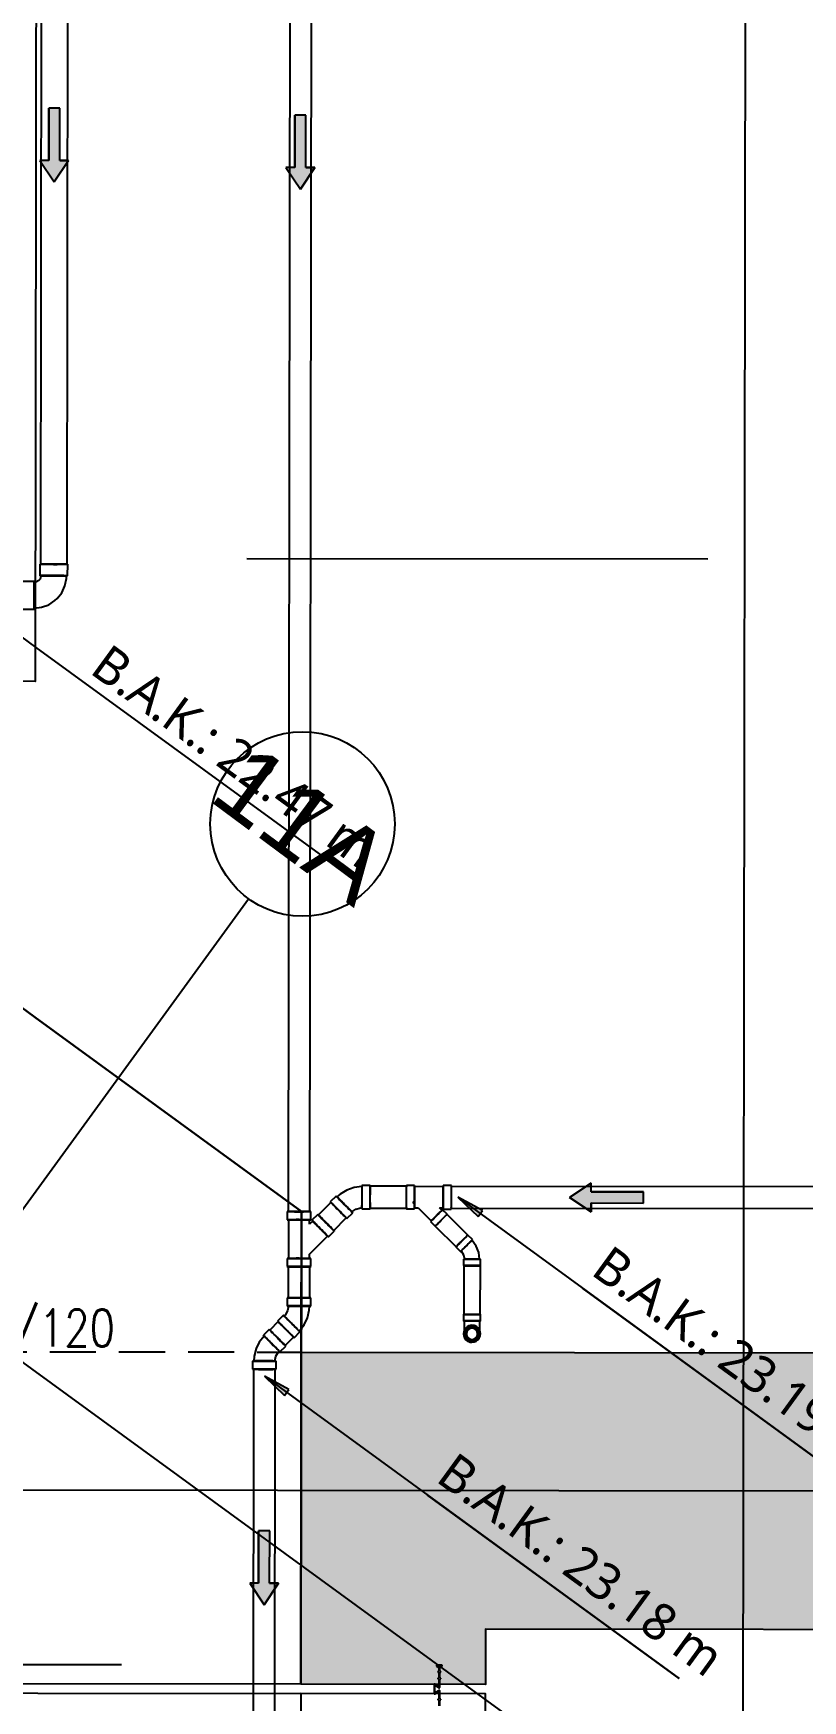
# Model space of a CAD drawing. Header units: millimetres. Extents: x 400382 to 401500, y 4543975 to 4544133.
# Drawn here: x 400858.63 to 400862.8, y 4544065.08 to 4544074.11 of the extents above; entities that cross this region are included whole.
import ezdxf
from ezdxf.enums import TextEntityAlignment as Align

# ---------------------------------------------------------------- set-up
doc = ezdxf.new("R2010")
doc.units = ezdxf.units.MM
for name, pattern in [('ACAD_ISO05W100', [33, 24, -3, 0, -3, 0, -3]), ('AKS', [3, 2.5, -0.25, 0, -0.25]), ('DASHDOT2', [0.5, 0.25, -0.125, 0, -0.125]), ('HIDDEN', [0.375, 0.25, -0.125]), ('UUC-ST-KAL-I05-101-U-000$0$ACAD_ISO05W100', [33, 24, -3, 0, -3, 0, -3])]:
    doc.linetypes.add(name, pattern=pattern)
for name, color, linetype in [('aks prota', 2, 'AKS'), ('caks prota', 4, 'Continuous'), ('iderzi_PROTA', 3, 'Continuous'), ('kiriş prota', 6, 'Continuous'), ('kolon tarama prota', 252, 'Continuous'), ('lkolon prota', 4, 'Continuous'), ('merdiven prota', 2, 'Continuous'), ('perde prota', 1, 'Continuous'), ('PRT-AL-TUNEL_EKSENI', 14, 'DASHDOT2'), ('taks prota', 7, 'Continuous'), ('TARAMA', 8, 'Continuous'), ('UUC-ST-KAL-I05-101-U-000$0$st_s_su tutucu', 2, 'Continuous')]:
    doc.layers.add(name, color=color, linetype=linetype)
doc.styles.add('Segoe UI Light_1', font='', dxfattribs={"height": 200})
doc.styles.add('TAKS', font='Arial Unicode.ttf')
doc.styles.add('tkolon', font='romanstw.shx')
doc.styles.get('Segoe UI Light_1').set_extended_font_data('Segoe UI Light')

# ---------------------------------------------------------------- blocks, each defined once
blk = doc.blocks.new('Flow Direction - Flow Direction _25mm_-1035271-_17_70 m  ARA KAT')
at = {"layer": 'TARAMA'}
blk.add_hatch(color=256, dxfattribs=at).paths.add_polyline_path([(0, 0), (-117, -78), (-117, -30), (-400, -30), (-400, 30), (-117, 30), (-117, 78)], flags=0)
for p, q in [((-117, 30), (-400, 30)), ((-400, 30), (-400, -30)), ((-117, 30), (-400, 30)), ((-400, 30), (-400, -30)), ((0, 0), (-117, 78)), ((-117, 78), (-117, 30)), ((-117, 78), (0, 0)), ((-117, 30), (-117, 78)), ((-117, -78), (0, 0)), ((-117, -78), (0, 0)), ((-400, -30), (-117, -30)), ((-117, -30), (-400, -30)), ((-117, -30), (-117, -78)), ((-117, -30), (-117, -78))]:
    blk.add_line(p, q, dxfattribs=at)
blk = doc.blocks.new('17.60 mekanik')
at = {"layer": 'kolon tarama prota'}
for points in [[(145146.02, 61170.26), (145156.99, 61159.85), (145159.31, 61163.04)], [(145041.21, 61073.17), (145052.19, 61062.76), (145054.51, 61065.95)]]:
    blk.add_hatch(color=256, dxfattribs=at).paths.add_polyline_path(points, flags=0)
for p, q in [((144919.3, 62428.03), (144919.3, 61513.01)), ((144933.7, 61513.01), (144933.7, 62428.03)), ((145054.02, 61826.17), (145054.02, 61162.41)), ((145065.82, 61162.41), (145065.82, 61826.17)), ((144918.95, 61513.01), (144918.95, 61506.76)), ((144934.05, 61506.76), (144934.05, 61513.01)), ((144878.06, 61496.15), (144916.89, 61467.94)), ((144915.89, 61503.7), (144909.64, 61503.7)), ((144909.64, 61488.6), (144915.89, 61488.6)), ((144916.89, 61467.94), (145082.43, 61347.67)), ((145079.97, 61170.84), (145076.83, 61167.7)), ((145098.41, 61176.64), (145093.97, 61176.64)), ((145118.06, 61176.16), (145098.41, 61176.16)), ((145122.5, 61176.64), (145118.06, 61176.64)), ((145137.99, 61175.98), (145122.5, 61175.98)), ((145142.44, 61176.64), (145137.99, 61176.64)), ((145827.38, 61176.16), (145142.44, 61176.16)), ((145146.02, 61170.26), (145156.99, 61159.85)), ((145159.31, 61163.04), (145146.02, 61170.26)), ((145146.02, 61170.26), (145352.37, 61020.33)), ((145053.55, 61162.41), (145053.55, 61157.96)), ((145066.3, 61157.96), (145066.3, 61162.41)), ((145070.01, 61160.87), (145066.87, 61157.73)), ((145077.17, 61167.36), (145070.35, 61160.54)), ((145085.85, 61158.68), (145088.99, 61161.82)), ((145093.97, 61163.88), (145098.41, 61163.88)), ((145098.41, 61164.36), (145118.06, 61164.36)), ((145118.06, 61163.88), (145122.5, 61163.88)), ((145121.59, 61167.36), (145122.5, 61166.45)), ((145122.53, 61168.29), (145122.47, 61168.26)), ((145122.5, 61164.55), (145124.41, 61164.55)), ((145124.41, 61164.55), (145131.56, 61157.4)), ((145135.99, 61164.55), (145137.99, 61164.55)), ((145137.35, 61163.19), (145135.99, 61164.55)), ((145140.17, 61161.06), (145137.69, 61163.53)), ((145137.99, 61163.88), (145142.44, 61163.88)), ((145151.38, 61149.74), (145140.11, 61161)), ((145142.44, 61164.36), (145827.38, 61164.36)), ((145156.99, 61159.85), (145159.31, 61163.04)), ((145054.21, 61157.96), (145054.21, 61137.01)), ((145065.64, 61155.57), (145065.64, 61157.96)), ((145067.33, 61157.26), (145065.64, 61155.57)), ((145075.88, 61148.71), (145079.03, 61151.86)), ((145078.69, 61152.19), (145085.51, 61159.02)), ((145131.22, 61157.06), (145133.69, 61154.58)), ((145133.75, 61154.64), (145145.01, 61143.37)), ((145065.64, 61139.41), (145075.42, 61149.18)), ((145144.96, 61143.32), (145147.43, 61140.84)), ((145153.91, 61147.32), (145151.43, 61149.79)), ((145053.55, 61137.01), (145053.55, 61132.57)), ((145065.64, 61137.01), (145065.64, 61139.41)), ((145066.3, 61132.57), (145066.3, 61137.01)), ((145149.14, 61136.72), (145149.14, 61133.22)), ((145158.3, 61133.22), (145158.3, 61136.72)), ((145054.02, 61132.57), (145054.02, 61115.66)), ((145065.82, 61115.66), (145065.82, 61132.57)), ((145149.22, 61133.22), (145149.22, 61106.79)), ((145158.22, 61106.79), (145158.22, 61133.22)), ((145053.55, 61115.66), (145053.55, 61111.22)), ((145066.3, 61111.22), (145066.3, 61115.66)), ((145352.37, 61020.33), (145213.58, 61121.17)), ((145149.14, 61106.79), (145149.14, 61103.29)), ((145158.3, 61103.29), (145158.3, 61106.79)), ((145043.78, 61098.53), (145040.63, 61095.38)), ((145048.68, 61102.76), (145044.11, 61098.19)), ((145051.49, 61106.24), (145048.34, 61103.1)), ((145049.65, 61086.37), (145052.79, 61089.51)), ((145052.46, 61089.85), (145057.02, 61094.42)), ((145057.36, 61094.08), (145060.5, 61097.22)), ((145034.84, 61081.39), (145034.84, 61076.95)), ((145047.59, 61076.95), (145047.59, 61081.39)), ((145035.31, 61076.95), (145035.31, 60861.5)), ((145041.21, 61073.17), (145052.19, 61062.76)), ((145054.51, 61065.95), (145041.21, 61073.17)), ((145041.21, 61073.17), (145266.2, 60909.71)), ((145047.11, 60861.5), (145047.11, 61076.95)), ((145052.19, 61062.76), (145054.51, 61065.95)), ((145266.2, 60909.71), (145129.66, 61008.91))]:
    blk.add_line(p, q, dxfattribs=at)
at = {"layer": 'kolon tarama prota', "flags": 128}
for points in [[(144918.48, 61504.18), (144916.89, 61503.25), (144915.89, 61503.11)], [(144919.54, 61506.76), (144919.08, 61504.98), (144918.48, 61504.18)], [(144928.33, 61494.37), (144930.86, 61497.57), (144932.58, 61501.28), (144933.39, 61505.27), (144933.46, 61506.76)], [(144915.89, 61489.2), (144919.94, 61489.67), (144923.78, 61491.07), (144927.19, 61493.31), (144928.33, 61494.37)], [(145093.97, 61175.98), (145089.74, 61175.5), (145085.71, 61174.1), (145082.1, 61171.85), (145080.44, 61170.37)], [(145088.52, 61162.29), (145090.73, 61163.83), (145093.34, 61164.52), (145093.97, 61164.55)], [(145157.81, 61136.72), (145157.34, 61140.4), (145155.95, 61143.83), (145153.74, 61146.81), (145153.57, 61146.98)], [(145147.77, 61141.18), (145149.13, 61139.16), (145149.62, 61136.78), (145149.62, 61136.72)], [(145054.21, 61111.22), (145053.74, 61108.56), (145052.38, 61106.24), (145051.95, 61105.77)], [(145060.04, 61097.69), (145062.69, 61101.02), (145064.55, 61104.85), (145065.51, 61109), (145065.64, 61111.22)], [(145149.62, 61096.31), (145149.62, 61096.78), (145149.62, 61098.13), (145149.62, 61100.18), (145149.62, 61102.66), (145149.62, 61103.29)], [(145149.62, 61096.31), (145150.09, 61098.21), (145151.38, 61099.68), (145153.21, 61100.38), (145153.72, 61100.41)], [(145153.72, 61100.41), (145155.62, 61099.94), (145157.08, 61098.65), (145157.78, 61096.82), (145157.81, 61096.31)], [(145157.81, 61103.29), (145157.81, 61100.77), (145157.81, 61098.58), (145157.81, 61097.04), (145157.81, 61096.34), (145157.81, 61096.31)], [(145041.1, 61094.92), (145038.44, 61091.59), (145036.72, 61088.13)], [(145153.72, 61092.22), (145151.82, 61092.68), (145150.35, 61093.98), (145149.65, 61095.81), (145149.62, 61096.31)], [(145157.81, 61096.31), (145157.35, 61094.41), (145156.05, 61092.95), (145154.23, 61092.25), (145153.72, 61092.22)], [(145036.72, 61088.13), (145035.68, 61084), (145035.5, 61081.39)], [(145046.93, 61081.39), (145047.4, 61084.04), (145047.42, 61084.1)], [(145047.42, 61084.1), (145048.8, 61086.42), (145049.18, 61086.84)]]:
    blk.add_lwpolyline(points, dxfattribs=at)
at = {"layer": 'kolon tarama prota'}
for centre, radius, start, end in [((145153.72, 61096.31), 4.58, 90, 270), ((145153.72, 61096.31), 4.58, 90, 270), ((145153.72, 61096.31), 4.58, 0, 180), ((145153.72, 61096.31), 4.58, 0, 180), ((145153.72, 61096.31), 4.1, 90, 270), ((145153.72, 61096.31), 4.1, 0, 180), ((145153.72, 61096.31), 3.43, 90, 270), ((145153.72, 61096.31), 3.43, 90, 270), ((145153.72, 61096.32), 3.3, 144, 324), ((145153.72, 61096.31), 3.02, 0, 180), ((145153.72, 61096.32), 3.3, 324, 144), ((145153.72, 61096.31), 4.58, 270, 90), ((145153.72, 61096.31), 4.58, 270, 90), ((145153.72, 61096.31), 4.1, 270, 90), ((145153.72, 61096.31), 3.43, 270, 90), ((145153.72, 61096.31), 3.43, 270, 90), ((145153.72, 61096.31), 4.58, 180, 0), ((145153.72, 61096.31), 4.58, 180, 0), ((145153.72, 61096.31), 4.1, 180, 0), ((145153.72, 61096.31), 3.02, 180, 0)]:
    blk.add_arc(centre, radius, start, end, dxfattribs=at)
for centre, major_axis, ratio, start_param, end_param in [((144926.5, 61513.01), (7.55, 0), 0.009953, 6.273273, 9.414865), ((144926.5, 61513.01), (7.2, 0), 0.01, 1.570796, 3.141593), ((144926.5, 61513.01), (7.2, 0), 0.01, 0, 1.570796), ((144926.5, 61513.01), (7.55, 0), 0.009953, 3.13168, 6.273273), ((144926.5, 61506.76), (7.55, 0), 0.009953, 3.13168, 6.273273), ((144926.5, 61506.76), (7.55, 0), 0.009953, 6.273273, 9.414865), ((144926.5, 61513.01), (7.2, 0), 0.01, 3.141593, 4.712389), ((144926.5, 61506.76), (6.96, 0), 0.009953, 3.13168, 6.273273), ((144926.5, 61506.76), (6.96, 0), 0.009953, 6.273273, 9.414865), ((144926.5, 61513.01), (7.2, 0), 0.01, 4.712389, 6.283185), ((144915.89, 61496.15), (0, 7.55), 0.009913, 0.009952, 3.151545), ((144915.89, 61496.15), (0, 6.96), 0.009913, 0.009952, 3.151545), ((144915.89, 61496.15), (0, 7.55), 0.009913, 3.151545, 6.293138), ((144915.89, 61496.15), (0, 6.96), 0.009913, 3.151545, 6.293138), ((145084.48, 61166.33), (-4.51, 4.51), 0.01, 6.272061, 9.413653), ((145084.48, 61166.33), (-4.51, 4.51), 0.01, 3.130468, 6.272061), ((145084.48, 61166.33), (-4.04, 4.04), 0.01, 6.272061, 9.413653), ((145084.48, 61166.33), (-4.04, 4.04), 0.01, 3.130468, 6.272061), ((145093.97, 61170.26), (0, 6.38), 0.014936, 6.28239, 9.423982), ((145093.97, 61170.26), (0, 5.71), 0.014936, 6.28239, 9.423982), ((145093.97, 61170.26), (0, 6.38), 0.014936, 3.140797, 6.28239), ((145093.97, 61170.26), (0, 5.71), 0.014936, 3.140797, 6.28239), ((145098.41, 61170.26), (0, 6.38), 0.014936, 6.28239, 9.423982), ((145098.41, 61170.26), (0, 5.9), 0.01, 0, 1.570796), ((145098.41, 61170.26), (0, 5.9), 0.01, 1.570796, 3.141593), ((145098.41, 61170.26), (0, 6.38), 0.014936, 3.140797, 6.28239), ((145098.41, 61170.26), (0, 5.9), 0.01, 4.712389, 6.283185), ((145098.41, 61170.26), (0, 5.9), 0.01, 3.141593, 4.712389), ((145118.06, 61170.26), (0, 6.38), 0.01, 0.004142, 3.145735), ((145118.06, 61170.26), (0, 5.9), 0.01, 0, 1.570796), ((145118.06, 61170.26), (0, 5.9), 0.01, 1.570796, 3.141593), ((145118.06, 61170.26), (0, 6.38), 0.01, 3.145735, 6.287327), ((145118.06, 61170.26), (0, 5.9), 0.01, 4.712389, 6.283185), ((145118.06, 61170.26), (0, 5.9), 0.01, 3.141593, 4.712389), ((145122.5, 61170.26), (0, 6.38), 0.01, 0.004142, 3.145735), ((145122.5, 61170.26), (0, 5.71), 0.01, 0.004142, 3.145735), ((145122.5, 61170.26), (0, 6.38), 0.01, 3.145735, 6.287327), ((145122.5, 61170.26), (0, 5.72), 0.01, 3.145735, 6.287327), ((145137.99, 61170.26), (0, 6.38), 0.01, 0.004142, 3.145735), ((145137.99, 61170.26), (0, 5.72), 0.01, 0.004142, 3.145735), ((145137.99, 61170.26), (0, 6.38), 0.01, 3.145735, 6.287327), ((145137.99, 61170.26), (0, 5.71), 0.01, 3.145735, 6.287327), ((145142.44, 61170.26), (0, 6.38), 0.01, 0.004142, 3.145735), ((145142.44, 61170.26), (0, 5.9), 0.01, 0, 1.570796), ((145142.44, 61170.26), (0, 5.9), 0.01, 1.570796, 3.141593), ((145142.44, 61170.26), (0, 6.38), 0.01, 3.145735, 6.287327), ((145142.44, 61170.26), (0, 5.9), 0.01, 4.712389, 6.283185), ((145142.44, 61170.26), (0, 5.9), 0.01, 3.141593, 4.712389), ((145059.92, 61162.41), (6.38, 0), 0.01, 3.137451, 6.279043), ((145059.92, 61162.41), (6.38, 0), 0.01, 6.279043, 9.420636), ((145059.92, 61162.41), (5.9, 0), 0.01, 1.570796, 3.141593), ((145059.92, 61162.41), (5.9, 0), 0.01, 3.141593, 4.712389), ((145059.92, 61162.41), (5.9, 0), 0.01, 0, 1.570796), ((145059.92, 61162.41), (5.9, 0), 0.01, 4.712389, 6.283185), ((145074.52, 61156.37), (-4.51, 4.51), 0.01, 0.004142, 3.145735), ((145074.52, 61156.37), (-4.51, 4.51), 0.01, 3.145735, 6.287327), ((145081.34, 61163.19), (-4.51, 4.51), 0.01, 6.272061, 9.413653), ((145081.34, 61163.19), (-4.51, 4.51), 0.01, 3.130468, 6.272061), ((145081.34, 61163.19), (-4.17, 4.17), 0.01, 0, 1.570796), ((145081.34, 61163.19), (-4.17, 4.17), 0.01, 4.712389, 6.283185), ((145081.34, 61163.19), (-4.17, 4.17), 0.01, 1.570796, 3.141593), ((145081.34, 61163.19), (-4.17, 4.17), 0.01, 3.141593, 4.712389), ((145124.49, 61170.26), (2.9, 2.9), 0.004142, 2.336942, 3.151592), ((145124.49, 61170.26), (2.9, 2.9), 0.004142, 3.151592, 3.966242), ((145134.46, 61160.29), (3.24, 3.24), 0.004142, 0.01, 3.151592), ((145134.46, 61160.29), (3.24, 3.24), 0.004142, 3.151592, 6.293185), ((145134.46, 61160.29), (2.9, 2.9), 0.004142, 0.01, 3.151592), ((145134.46, 61160.29), (2.9, 2.9), 0.004142, 3.151592, 6.293185), ((145136.93, 61157.82), (3.24, 3.24), 0.004142, 0.01, 3.151592), ((145136.93, 61157.82), (3.24, 3.24), 0.004142, 3.151592, 6.293185), ((145136.93, 61157.82), (3.18, 3.18), 0.004142, 0, 1.570796), ((145136.93, 61157.82), (3.18, 3.18), 0.004142, 4.712389, 6.283185), ((145059.92, 61157.96), (6.38, 0), 0.01, 3.137451, 6.279043), ((145059.92, 61157.96), (6.38, 0), 0.01, 6.279043, 9.420636), ((145059.92, 61157.96), (5.71, 0), 0.01, 3.137451, 6.279043), ((145059.92, 61157.96), (5.71, 0), 0.01, 6.279043, 9.420636), ((145071.37, 61153.22), (-4.51, 4.51), 0.01, 0.004142, 3.145735), ((145071.37, 61153.22), (-4.51, 4.51), 0.01, 3.145735, 6.287327), ((145071.37, 61153.22), (-4.04, 4.04), 0.01, 0.004142, 3.145735), ((145071.37, 61153.22), (-4.04, 4.04), 0.01, 3.145735, 6.287327), ((145074.52, 61156.37), (-4.17, 4.17), 0.01, 0, 1.570796), ((145074.52, 61156.37), (-4.17, 4.17), 0.01, 4.712389, 6.283185), ((145074.52, 61156.37), (-4.17, 4.17), 0.01, 1.570796, 3.141593), ((145074.52, 61156.37), (-4.17, 4.17), 0.01, 3.141593, 4.712389), ((145136.93, 61157.82), (3.18, 3.18), 0.004142, 1.570796, 3.141593), ((145136.93, 61157.82), (3.18, 3.18), 0.004142, 3.141593, 4.712389), ((145148.2, 61146.55), (3.24, 3.24), 0.004142, 3.131593, 6.273186), ((145148.2, 61146.55), (3.24, 3.24), 0.004142, 6.273186, 9.414778), ((145148.2, 61146.55), (3.18, 3.18), 0.004142, 1.570796, 3.141593), ((145148.2, 61146.55), (3.18, 3.18), 0.004142, 3.141593, 4.712389), ((145150.67, 61144.08), (3.24, 3.24), 0.004142, 6.273186, 9.414778), ((145150.67, 61144.08), (3.24, 3.24), 0.004142, 3.131593, 6.273186), ((145150.67, 61144.08), (2.9, 2.9), 0.004142, 6.273186, 9.414778), ((145150.67, 61144.08), (2.9, 2.9), 0.004142, 3.131593, 6.273186), ((145148.2, 61146.55), (3.18, 3.18), 0.004142, 0, 1.570796), ((145148.2, 61146.55), (3.18, 3.18), 0.004142, 4.712389, 6.283185), ((145059.92, 61137.01), (6.38, 0), 0.01, 3.137451, 6.279043), ((145059.92, 61137.01), (6.38, 0), 0.01, 6.279043, 9.420636), ((145059.92, 61137.01), (5.72, 0), 0.01, 3.137451, 6.279043), ((145059.92, 61137.01), (5.71, 0), 0.01, 6.279043, 9.420636), ((145153.72, 61136.72), (4.58, 0), 0.01, 3.137451, 6.279043), ((145153.72, 61136.72), (4.58, 0), 0.01, 6.279043, 9.420636), ((145153.72, 61136.72), (4.1, 0), 0.01, 6.279043, 9.420636), ((145153.72, 61136.72), (4.1, 0), 0.01, 3.137451, 6.279043), ((145059.92, 61132.57), (6.38, 0), 0.01, 3.137451, 6.279043), ((145059.92, 61132.57), (6.38, 0), 0.01, 6.279043, 9.420636), ((145059.92, 61132.57), (5.9, 0), 0.01, 1.570796, 3.141593), ((145059.92, 61132.57), (5.9, 0), 0.01, 3.141593, 4.712389), ((145059.92, 61132.57), (5.9, 0), 0.01, 0, 1.570796), ((145059.92, 61132.57), (5.9, 0), 0.01, 4.712389, 6.283185), ((145153.72, 61133.22), (4.58, 0), 0.01, 3.137451, 6.279043), ((145153.72, 61133.22), (4.58, 0), 0.01, 6.279043, 9.420636), ((145153.72, 61133.22), (4.5, 0), 0.01, 1.570796, 3.141593), ((145153.72, 61133.22), (4.5, 0), 0.01, 3.141593, 4.712389), ((145153.72, 61133.22), (4.5, 0), 0.01, 0, 1.570796), ((145153.72, 61133.22), (4.5, 0), 0.01, 4.712389, 6.283185), ((145059.92, 61115.66), (6.38, 0), 0.01, 0, 3.141593), ((145059.92, 61115.66), (6.38, 0), 0.01, 3.141593, 6.283186), ((145059.92, 61115.66), (5.9, 0), 0.01, 1.570796, 3.141593), ((145059.92, 61115.66), (5.9, 0), 0.01, 3.141593, 4.712389), ((145059.92, 61115.66), (5.9, 0), 0.01, 0, 1.570796), ((145059.92, 61115.66), (5.9, 0), 0.01, 4.712389, 6.283185), ((145059.92, 61111.22), (6.38, 0), 0.01, 0, 3.141593), ((145059.92, 61111.22), (6.38, 0), 0.01, 3.141593, 6.283186), ((145059.92, 61111.22), (5.72, 0), 0.01, 0, 3.141593), ((145059.92, 61111.22), (5.71, 0), 0.01, 3.141593, 6.283186), ((145153.72, 61106.79), (-4.58, 0), 0.01, 4.712389, 7.853982), ((145153.72, 61106.79), (4.5, 0), 0.01, 1.570796, 3.141593), ((145153.72, 61106.79), (4.5, 0), 0.01, 3.141593, 4.712389), ((145153.72, 61106.79), (4.5, 0), 0.01, 0, 1.570796), ((145153.72, 61106.79), (-4.58, 0), 0.01, 1.570796, 4.712389), ((145153.72, 61106.79), (4.5, 0), 0.01, 4.712389, 6.283185), ((145048.28, 61094.02), (-4.51, 4.51), 0.009752, 0.004419, 3.146011), ((145048.28, 61094.02), (-4.51, 4.51), 0.009752, 3.146011, 6.287604), ((145048.28, 61094.02), (-4.17, 4.17), 0.009752, 0, 1.570796), ((145048.28, 61094.02), (-4.17, 4.17), 0.009752, 4.712389, 6.283185), ((145052.85, 61098.59), (-4.51, 4.51), 0.007071, 3.148664, 6.290256), ((145052.85, 61098.59), (-4.51, 4.51), 0.007071, 0.007071, 3.148664), ((145052.85, 61098.59), (-4.17, 4.17), 0.009752, 0, 1.570796), ((145052.85, 61098.59), (-4.17, 4.17), 0.009752, 4.712389, 6.283185), ((145056, 61101.73), (-4.51, 4.51), 0.007071, 3.148664, 6.290256), ((145056, 61101.73), (-4.51, 4.51), 0.007071, 0.007071, 3.148664), ((145056, 61101.73), (-4.04, 4.04), 0.007071, 3.148664, 6.290256), ((145056, 61101.73), (-4.04, 4.04), 0.007071, 0.007071, 3.148664), ((145052.85, 61098.59), (-4.17, 4.17), 0.009752, 1.570796, 3.141593), ((145052.85, 61098.59), (-4.17, 4.17), 0.009752, 3.141593, 4.712389), ((145153.72, 61103.29), (4.58, 0), 0.01, 1.570796, 4.712389), ((145153.72, 61103.29), (4.1, 0), 0.01, 1.570796, 4.712389), ((145153.72, 61103.29), (-4.1, 0), 0.01, 1.570796, 4.712389), ((145153.72, 61103.29), (-4.58, 0), 0.01, 1.570796, 4.712389), ((145045.14, 61090.88), (-4.51, 4.51), 0.009752, 0.004419, 3.146011), ((145045.14, 61090.88), (-4.51, 4.51), 0.009752, 3.146011, 6.287604), ((145045.14, 61090.88), (-4.04, 4.04), 0.009752, 0.004419, 3.146011), ((145045.14, 61090.88), (-4.04, 4.04), 0.009752, 3.146011, 6.287604), ((145048.28, 61094.02), (-4.17, 4.17), 0.009752, 1.570796, 3.141593), ((145048.28, 61094.02), (-4.17, 4.17), 0.009752, 3.141593, 4.712389), ((145041.21, 61081.39), (6.38, 0), 0.01002, 3.137821, 6.279414), ((145041.21, 61081.39), (6.38, 0), 0.01002, 6.279414, 9.421007), ((145041.21, 61081.39), (5.71, 0), 0.01002, 3.137821, 6.279414), ((145041.21, 61081.39), (5.72, 0), 0.01002, 6.279414, 9.421007), ((145041.21, 61076.95), (6.38, 0), 0.01002, 3.137821, 6.279414), ((145041.21, 61076.95), (6.38, 0), 0.01002, 6.279414, 9.421007), ((145041.21, 61076.95), (5.9, 0), 0.009981, 1.570796, 3.141593), ((145041.21, 61076.95), (5.9, 0), 0.009981, 3.141593, 4.712389), ((145041.21, 61076.95), (5.9, 0), 0.009981, 0, 1.570796), ((145041.21, 61076.95), (5.9, 0), 0.009981, 4.712389, 6.283185)]:
    blk.add_ellipse(centre, major_axis=major_axis, ratio=ratio, start_param=start_param, end_param=end_param, dxfattribs=at)
at = {"layer": 'kolon tarama prota', "xscale": 0.1, "yscale": 0.1, "zscale": 0.1}
for p, rotation in [((144926.5, 61720.11), 270), ((145059.92, 61716.47), 269.9999990622076), ((145206.57, 61170.26), 179.9999999999996), ((145041.21, 60949.39), 270.0000000000002)]:
    blk.add_blockref('Flow Direction - Flow Direction _25mm_-1035271-_17_70 m  ARA KAT', p, dxfattribs=dict(at, rotation=rotation))
at = {"layer": 'kolon tarama prota', "char_height": 20, "attachment_point": 1, "rotation": 324, "line_spacing_factor": 1.142579, "style": 'Segoe UI Light_1'}
for s, insert, width in [('B.A.K.: 22.47 m', (144957.13, 61470.65), 213.1568), ('B.A.K.: 23.19 m', (145229.16, 61145.19), 207.6268), ('B.A.K.: 23.18 m', (145145.24, 61032.94), 207.6268)]:
    blk.add_mtext(s, dxfattribs=dict(at, insert=insert, width=width))

msp = doc.modelspace()

# ---------------------------------------------------------------- hatches: boundary and pattern name
at = {"layer": 'kolon tarama prota'}
h = msp.add_hatch(color=256, dxfattribs=at)
h.dxf.hatch_style = 1
h.paths.add_polyline_path([(400873.1611, 4544093.3489), (400823.4647, 4544093.411), (400825.5274, 4544091.9084), (400871.9592, 4544091.8504), (400871.9281, 4544066.9505), (400860.0801, 4544066.9652), (400860.0779, 4544065.1653), (400861.0778, 4544065.164), (400861.0782, 4544065.464), (400873.1262, 4544065.449)])

# ---------------------------------------------------------------- linework, layer by layer
at = {"layer": 'aks prota', "ltscale": 10}
for p, q in [((400863.3051, 4544063.4612), (400768.7905, 4544132.3106)), ((400862.4713, 4544061.5654), (400862.5149, 4544096.4386)), ((400852.1402, 4544058.9131), (400859.7945, 4544069.4208)), ((400882.8974, 4544066.1868), (400716.9783, 4544066.3939)), ((400864.4754, 4544066.2098), (400741.0628, 4544066.3639))]:
    msp.add_line(p, q, dxfattribs=at)
at = {"layer": 'caks prota', "ltscale": 0.05}
msp.add_circle((400860.0866, 4544069.8266), 0.5, dxfattribs=at)
at = {"layer": 'iderzi_PROTA', "linetype": 'ACAD_ISO05W100', "lineweight": 30, "ltscale": 2}
msp.add_lwpolyline([(400842.6053, 4544076.7371), (400847.345, 4544076.7312), (400847.3438, 4544075.6993), (400849.1395, 4544075.697), (400849.8533, 4544075.1771), (400852.8784, 4544072.974), (400853.1592, 4544072.7695), (400853.4401, 4544072.565), (400854.339, 4544071.9103), (400854.3374, 4544070.6047), (400856.1343, 4544070.6025), (400857.55, 4544069.571), (400858.1663, 4544069.1223), (400858.6354, 4544068.7803), (400860.0808, 4544067.7271), (400860.0776, 4544065.1653)], dxfattribs=at)
at = {"layer": 'kiriş prota'}
for points in [[(400853.4642, 4544091.8735), (400858.6642, 4544091.867), (400858.6376, 4544070.5994), (400857.5516, 4544070.6007), (400856.1343, 4544070.6025), (400854.3374, 4544070.6047), (400854.339, 4544071.9103), (400853.4401, 4544072.5651), (400853.4642, 4544091.8735)], [(400860.0801, 4544066.9652), (400860.0816, 4544067.7271), (400856.1343, 4544070.6025), (400854.3374, 4544070.6047), (400854.339, 4544071.9103), (400849.1395, 4544075.697), (400847.3438, 4544075.6993), (400847.345, 4544076.7315), (400845.0553, 4544076.7344)]]:
    msp.add_lwpolyline(points, dxfattribs=at)
at = {"layer": 'kolon tarama prota'}
for points in [[(400835.8391, 4544065.1455), (400860.0778, 4544065.1153)], [(400861.0739, 4544062.0308), (400861.0778, 4544065.114), (400860.0778, 4544065.1153), (400860.0742, 4544062.032)]]:
    msp.add_lwpolyline(points, dxfattribs=at)
at = {"layer": 'perde prota'}
for points in [[(400860.0801, 4544066.9652), (400871.9281, 4544066.9505), (400871.9592, 4544091.8504), (400825.5274, 4544091.9084), (400823.4647, 4544093.411), (400873.1611, 4544093.3489), (400873.1262, 4544065.449), (400861.0782, 4544065.464), (400861.0778, 4544065.164), (400860.0779, 4544065.1653)], [(400860.0801, 4544066.9652), (400860.0779, 4544065.1653)], [(400860.0772, 4544065.4653), (400860.0782, 4544065.4653)], [(400860.0779, 4544065.1653), (400835.8391, 4544065.1955)]]:
    msp.add_lwpolyline(points, dxfattribs=at)
at = {"layer": 'perde prota', "linetype": 'HIDDEN'}
msp.add_lwpolyline([(400835.8414, 4544066.9955), (400860.0801, 4544066.9652)], dxfattribs=at)
at = {"layer": 'PRT-AL-TUNEL_EKSENI', "ltscale": 10}
msp.add_line((400716.9846, 4544071.4439), (400882.9037, 4544071.2368), dxfattribs=at)
at = {"layer": 'UUC-ST-KAL-I05-101-U-000$0$st_s_su tutucu', "linetype": 'UUC-ST-KAL-I05-101-U-000$0$ACAD_ISO05W100'}
msp.add_lwpolyline([(400835.1049, 4544065.3008), (400860.8124, 4544065.2693)], dxfattribs=at)
at = {"layer": 'UUC-ST-KAL-I05-101-U-000$0$st_s_su tutucu', "linetype": 'UUC-ST-KAL-I05-101-U-000$0$ACAD_ISO05W100', "ltscale": 0.05}
msp.add_lwpolyline([(400860.8303, 4544065.048), (400860.8304, 4544065.0807), (400860.8362, 4544065.0807), (400860.8362, 4544065.0848), (400860.8304, 4544065.0848), (400860.8304, 4544065.1306, 0.57735), (400860.8278, 4544065.1321), (400860.8073, 4544065.1203, -0.57735), (400860.8047, 4544065.1218), (400860.8047, 4544065.1568, -0.57735), (400860.8073, 4544065.1583), (400860.8278, 4544065.1465, 0.57735), (400860.8304, 4544065.148), (400860.8305, 4544065.1938), (400860.8364, 4544065.1938), (400860.8364, 4544065.1979), (400860.8305, 4544065.1979), (400860.8305, 4544065.2306), (400860.8364, 4544065.2306), (400860.8364, 4544065.2348), (400860.8305, 4544065.2348), (400860.8306, 4544065.2554), (400860.8436, 4544065.2641), (400860.8436, 4544065.2693), (400860.8124, 4544065.2693), (400860.8124, 4544065.2641), (400860.8254, 4544065.2555), (400860.8253, 4544065.2348), (400860.8195, 4544065.2348), (400860.8195, 4544065.2307), (400860.8253, 4544065.2306), (400860.8253, 4544065.1979), (400860.8195, 4544065.1979), (400860.8194, 4544065.1938), (400860.8253, 4544065.1938), (400860.8253, 4544065.156, -0.57735), (400860.8226, 4544065.1545), (400860.803, 4544065.1659, 0.57735), (400860.8004, 4544065.1644), (400860.8004, 4544065.1143, 0.57735), (400860.803, 4544065.1128), (400860.8226, 4544065.1241, -0.57735), (400860.8252, 4544065.1226), (400860.8252, 4544065.0848), (400860.8193, 4544065.0848), (400860.8193, 4544065.0807), (400860.8252, 4544065.0807), (400860.8251, 4544065.048)], format="xyb", dxfattribs=at)

# ---------------------------------------------------------------- block references
at = {"layer": 'merdiven prota', "xscale": 0.01, "yscale": 0.01, "zscale": 0.01, "rotation": 359.9284577011093}
msp.add_blockref('17.60 mekanik', (399408.7062, 4543457.9141), dxfattribs=at)

# ---------------------------------------------------------------- texts
at = {"layer": 'lkolon prota', "style": 'tkolon', "width": 0.8}
msp.add_text('120/120', height=0.2, rotation=359.92846, dxfattribs=at).set_placement((400858.0956, 4544066.9966))
at = {"layer": 'taks prota', "style": 'TAKS'}
msp.add_text('11A', height=0.4, rotation=323.43363, dxfattribs=at).set_placement((400860.0866, 4544069.8266), align=Align.MIDDLE_CENTER)

doc.saveas('drawing.dxf')
